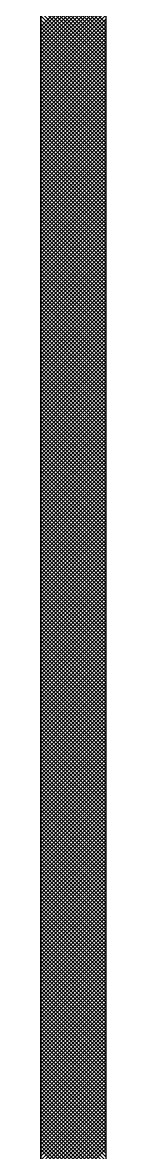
# Model space of a CAD drawing. Extents: x 0 to 119, y 0 to 84.
# Drawn here: x 12.681 to 12.921, y 54.682 to 58.826 of the extents above; entities that cross this region are included whole.
import ezdxf

# ---------------------------------------------------------------- set-up
doc = ezdxf.new("R2010")
doc.units = 0
doc.header["$MEASUREMENT"] = 0
for name, color, linetype in [('29', 9, 'CONTINUOUS'), ('3', 7, 'CONTINUOUS'), ('6', 178, 'CONTINUOUS')]:
    doc.layers.add(name, color=color, linetype=linetype)

msp = doc.modelspace()

# ---------------------------------------------------------------- linework, layer by layer
at = {"layer": '29', "color": 9, "linetype": 'Continuous'}
for p, q in [((12.6805, 59.062554), (12.9205, 58.822554)), ((12.6805, 58.812147), (12.9205, 59.052147)), ((12.6805, 59.048412), (12.9205, 58.808412)), ((12.6805, 58.798004), (12.9205, 59.038004)), ((12.6805, 59.03427), (12.9205, 58.79427)), ((12.6805, 58.783862), (12.9205, 59.023862)), ((12.6805, 59.020127), (12.9205, 58.780127)), ((12.6805, 58.76972), (12.9205, 59.00972)), ((12.6805, 59.005985), (12.9205, 58.765985)), ((12.6805, 58.755578), (12.9205, 58.995578)), ((12.6805, 58.991843), (12.9205, 58.751843)), ((12.6805, 58.741436), (12.9205, 58.981436)), ((12.6805, 58.977701), (12.9205, 58.737701)), ((12.6805, 58.727294), (12.9205, 58.967294)), ((12.6805, 58.963559), (12.9205, 58.723559)), ((12.6805, 58.713152), (12.9205, 58.953152)), ((12.6805, 58.949417), (12.9205, 58.709417)), ((12.6805, 58.699009), (12.9205, 58.939009)), ((12.6805, 58.935275), (12.9205, 58.695275)), ((12.6805, 58.684867), (12.9205, 58.924867)), ((12.6805, 58.921133), (12.9205, 58.681133)), ((12.6805, 58.670725), (12.9205, 58.910725)), ((12.6805, 58.90699), (12.9205, 58.66699)), ((12.6805, 58.656583), (12.9205, 58.896583)), ((12.6805, 58.892848), (12.9205, 58.652848)), ((12.6805, 58.642441), (12.9205, 58.882441)), ((12.6805, 58.878706), (12.9205, 58.638706)), ((12.6805, 58.628299), (12.9205, 58.868299)), ((12.6805, 58.864564), (12.9205, 58.624564)), ((12.6805, 58.614157), (12.9205, 58.854157)), ((12.6805, 58.850422), (12.9205, 58.610422)), ((12.6805, 58.600014), (12.9205, 58.840014)), ((12.6805, 58.83628), (12.9205, 58.59628)), ((12.6805, 58.585872), (12.9205, 58.825872)), ((12.6805, 58.822138), (12.9205, 58.582138)), ((12.6805, 58.57173), (12.9205, 58.81173)), ((12.6805, 58.807995), (12.9205, 58.567995)), ((12.6805, 58.557588), (12.9205, 58.797588)), ((12.6805, 58.793853), (12.9205, 58.553853)), ((12.6805, 58.543446), (12.9205, 58.783446)), ((12.6805, 58.779711), (12.9205, 58.539711)), ((12.6805, 58.529304), (12.9205, 58.769304)), ((12.6805, 58.765569), (12.9205, 58.525569)), ((12.6805, 58.515162), (12.9205, 58.755162)), ((12.6805, 58.751427), (12.9205, 58.511427)), ((12.6805, 58.50102), (12.9205, 58.74102)), ((12.6805, 58.737285), (12.9205, 58.497285)), ((12.6805, 58.486877), (12.9205, 58.726877)), ((12.6805, 58.723143), (12.9205, 58.483143)), ((12.6805, 58.472735), (12.9205, 58.712735)), ((12.6805, 58.709001), (12.9205, 58.469001)), ((12.6805, 58.458593), (12.9205, 58.698593)), ((12.6805, 58.694858), (12.9205, 58.454858)), ((12.6805, 58.444451), (12.9205, 58.684451)), ((12.6805, 58.680716), (12.9205, 58.440716)), ((12.6805, 58.430309), (12.9205, 58.670309)), ((12.6805, 58.666574), (12.9205, 58.426574)), ((12.6805, 58.416167), (12.9205, 58.656167)), ((12.6805, 58.652432), (12.9205, 58.412432)), ((12.6805, 58.402025), (12.9205, 58.642025)), ((12.6805, 58.63829), (12.9205, 58.39829)), ((12.6805, 58.387882), (12.9205, 58.627882)), ((12.6805, 58.624148), (12.9205, 58.384148)), ((12.6805, 58.37374), (12.9205, 58.61374)), ((12.6805, 58.610006), (12.9205, 58.370006)), ((12.6805, 58.359598), (12.9205, 58.599598)), ((12.6805, 58.595863), (12.9205, 58.355863)), ((12.6805, 58.345456), (12.9205, 58.585456)), ((12.6805, 58.581721), (12.9205, 58.341721)), ((12.6805, 58.331314), (12.9205, 58.571314)), ((12.6805, 58.567579), (12.9205, 58.327579)), ((12.6805, 58.317172), (12.9205, 58.557172)), ((12.6805, 58.553437), (12.9205, 58.313437)), ((12.6805, 58.30303), (12.9205, 58.54303)), ((12.6805, 58.539295), (12.9205, 58.299295)), ((12.6805, 58.288888), (12.9205, 58.528888)), ((12.6805, 58.525153), (12.9205, 58.285153)), ((12.6805, 58.274745), (12.9205, 58.514745)), ((12.6805, 58.511011), (12.9205, 58.271011)), ((12.6805, 58.260603), (12.9205, 58.500603)), ((12.6805, 58.496868), (12.9205, 58.256868)), ((12.6805, 58.246461), (12.9205, 58.486461)), ((12.6805, 58.482726), (12.9205, 58.242726)), ((12.6805, 58.232319), (12.9205, 58.472319)), ((12.6805, 58.468584), (12.9205, 58.228584)), ((12.6805, 58.218177), (12.9205, 58.458177)), ((12.6805, 58.454442), (12.9205, 58.214442)), ((12.6805, 58.204035), (12.9205, 58.444035)), ((12.6805, 58.4403), (12.9205, 58.2003)), ((12.6805, 58.189893), (12.9205, 58.429893)), ((12.6805, 58.426158), (12.9205, 58.186158)), ((12.6805, 58.17575), (12.9205, 58.41575)), ((12.6805, 58.412016), (12.9205, 58.172016)), ((12.6805, 58.161608), (12.9205, 58.401608)), ((12.6805, 58.397874), (12.9205, 58.157874)), ((12.6805, 58.147466), (12.9205, 58.387466)), ((12.6805, 58.383731), (12.9205, 58.143731)), ((12.6805, 58.133324), (12.9205, 58.373324)), ((12.6805, 58.369589), (12.9205, 58.129589)), ((12.6805, 58.119182), (12.9205, 58.359182)), ((12.6805, 58.355447), (12.9205, 58.115447)), ((12.6805, 58.10504), (12.9205, 58.34504)), ((12.6805, 58.341305), (12.9205, 58.101305)), ((12.6805, 58.090898), (12.9205, 58.330898)), ((12.6805, 58.327163), (12.9205, 58.087163)), ((12.6805, 58.076755), (12.9205, 58.316755)), ((12.6805, 58.313021), (12.9205, 58.073021)), ((12.6805, 58.062613), (12.9205, 58.302613)), ((12.6805, 58.298879), (12.9205, 58.058879)), ((12.6805, 58.048471), (12.9205, 58.288471)), ((12.6805, 58.284736), (12.9205, 58.044736)), ((12.6805, 58.034329), (12.9205, 58.274329)), ((12.6805, 58.270594), (12.9205, 58.030594)), ((12.6805, 58.020187), (12.9205, 58.260187)), ((12.6805, 58.256452), (12.9205, 58.016452)), ((12.6805, 58.006045), (12.9205, 58.246045)), ((12.6805, 58.24231), (12.9205, 58.00231)), ((12.6805, 57.991903), (12.9205, 58.231903)), ((12.6805, 58.228168), (12.9205, 57.988168)), ((12.6805, 57.977761), (12.9205, 58.217761)), ((12.6805, 58.214026), (12.9205, 57.974026)), ((12.6805, 57.963618), (12.9205, 58.203618)), ((12.6805, 58.199884), (12.9205, 57.959884)), ((12.6805, 57.949476), (12.9205, 58.189476)), ((12.6805, 58.185741), (12.9205, 57.945741)), ((12.6805, 57.935334), (12.9205, 58.175334)), ((12.6805, 58.171599), (12.9205, 57.931599)), ((12.6805, 57.921192), (12.9205, 58.161192)), ((12.6805, 58.157457), (12.9205, 57.917457)), ((12.6805, 57.90705), (12.9205, 58.14705)), ((12.6805, 58.143315), (12.9205, 57.903315)), ((12.6805, 57.892908), (12.9205, 58.132908)), ((12.6805, 58.129173), (12.9205, 57.889173)), ((12.6805, 57.878766), (12.9205, 58.118766)), ((12.6805, 58.115031), (12.9205, 57.875031)), ((12.6805, 57.864623), (12.9205, 58.104623)), ((12.6805, 58.100889), (12.9205, 57.860889)), ((12.6805, 57.850481), (12.9205, 58.090481)), ((12.6805, 58.086747), (12.9205, 57.846747)), ((12.6805, 57.836339), (12.9205, 58.076339)), ((12.6805, 58.072604), (12.9205, 57.832604)), ((12.6805, 57.822197), (12.9205, 58.062197)), ((12.6805, 58.058462), (12.9205, 57.818462)), ((12.6805, 57.808055), (12.9205, 58.048055)), ((12.6805, 58.04432), (12.9205, 57.80432)), ((12.6805, 57.793913), (12.9205, 58.033913)), ((12.6805, 58.030178), (12.9205, 57.790178)), ((12.6805, 57.779771), (12.9205, 58.019771)), ((12.6805, 58.016036), (12.9205, 57.776036)), ((12.6805, 57.765628), (12.9205, 58.005628)), ((12.6805, 58.001894), (12.9205, 57.761894)), ((12.6805, 57.751486), (12.9205, 57.991486)), ((12.6805, 57.987752), (12.9205, 57.747752)), ((12.6805, 57.737344), (12.9205, 57.977344)), ((12.6805, 57.973609), (12.9205, 57.733609)), ((12.6805, 57.723202), (12.9205, 57.963202)), ((12.6805, 57.959467), (12.9205, 57.719467)), ((12.6805, 57.70906), (12.9205, 57.94906)), ((12.6805, 57.945325), (12.9205, 57.705325)), ((12.6805, 57.694918), (12.9205, 57.934918)), ((12.6805, 57.931183), (12.9205, 57.691183)), ((12.6805, 57.680776), (12.9205, 57.920776)), ((12.6805, 57.917041), (12.9205, 57.677041)), ((12.6805, 57.666634), (12.9205, 57.906634)), ((12.6805, 57.902899), (12.9205, 57.662899)), ((12.6805, 57.652491), (12.9205, 57.892491)), ((12.6805, 57.888757), (12.9205, 57.648757)), ((12.6805, 57.638349), (12.9205, 57.878349)), ((12.6805, 57.874615), (12.9205, 57.634615)), ((12.6805, 57.624207), (12.9205, 57.864207)), ((12.6805, 57.860472), (12.9205, 57.620472)), ((12.6805, 57.610065), (12.9205, 57.850065)), ((12.6805, 57.84633), (12.9205, 57.60633)), ((12.6805, 57.595923), (12.9205, 57.835923)), ((12.6805, 57.832188), (12.9205, 57.592188)), ((12.6805, 57.581781), (12.9205, 57.821781)), ((12.6805, 57.818046), (12.9205, 57.578046)), ((12.6805, 57.567639), (12.9205, 57.807639)), ((12.6805, 57.803904), (12.9205, 57.563904)), ((12.6805, 57.553496), (12.9205, 57.793496)), ((12.6805, 57.789762), (12.9205, 57.549762)), ((12.6805, 57.539354), (12.9205, 57.779354)), ((12.6805, 57.77562), (12.9205, 57.53562)), ((12.6805, 57.525212), (12.9205, 57.765212)), ((12.6805, 57.761477), (12.9205, 57.521477)), ((12.6805, 57.51107), (12.9205, 57.75107)), ((12.6805, 57.747335), (12.9205, 57.507335)), ((12.6805, 57.496928), (12.9205, 57.736928)), ((12.6805, 57.733193), (12.9205, 57.493193)), ((12.6805, 57.482786), (12.9205, 57.722786)), ((12.6805, 57.719051), (12.9205, 57.479051)), ((12.6805, 57.468644), (12.9205, 57.708644)), ((12.6805, 57.704909), (12.9205, 57.464909)), ((12.6805, 57.454502), (12.9205, 57.694502)), ((12.6805, 57.690767), (12.9205, 57.450767)), ((12.6805, 57.440359), (12.9205, 57.680359)), ((12.6805, 57.676625), (12.9205, 57.436625)), ((12.6805, 57.426217), (12.9205, 57.666217)), ((12.6805, 57.662482), (12.9205, 57.422482)), ((12.6805, 57.412075), (12.9205, 57.652075)), ((12.6805, 57.64834), (12.9205, 57.40834)), ((12.6805, 57.397933), (12.9205, 57.637933)), ((12.6805, 57.634198), (12.9205, 57.394198)), ((12.6805, 57.383791), (12.9205, 57.623791)), ((12.6805, 57.620056), (12.9205, 57.380056)), ((12.6805, 57.369649), (12.9205, 57.609649)), ((12.6805, 57.605914), (12.9205, 57.365914)), ((12.6805, 57.355507), (12.9205, 57.595507)), ((12.6805, 57.591772), (12.9205, 57.351772)), ((12.6805, 57.341364), (12.9205, 57.581364)), ((12.6805, 57.57763), (12.9205, 57.33763)), ((12.6805, 57.327222), (12.9205, 57.567222)), ((12.6805, 57.563488), (12.9205, 57.323488)), ((12.6805, 57.31308), (12.9205, 57.55308)), ((12.6805, 57.549345), (12.9205, 57.309345)), ((12.6805, 57.298938), (12.9205, 57.538938)), ((12.6805, 57.535203), (12.9205, 57.295203)), ((12.6805, 57.284796), (12.9205, 57.524796)), ((12.6805, 57.521061), (12.9205, 57.281061)), ((12.6805, 57.270654), (12.9205, 57.510654)), ((12.6805, 57.506919), (12.9205, 57.266919)), ((12.6805, 57.256512), (12.9205, 57.496512)), ((12.6805, 57.492777), (12.9205, 57.252777)), ((12.6805, 57.242369), (12.9205, 57.482369)), ((12.6805, 57.478635), (12.9205, 57.238635)), ((12.6805, 57.228227), (12.9205, 57.468227)), ((12.6805, 57.464493), (12.9205, 57.224493)), ((12.6805, 57.214085), (12.9205, 57.454085)), ((12.6805, 57.45035), (12.9205, 57.21035)), ((12.6805, 57.199943), (12.9205, 57.439943)), ((12.6805, 57.436208), (12.9205, 57.196208)), ((12.6805, 57.185801), (12.9205, 57.425801)), ((12.6805, 57.422066), (12.9205, 57.182066)), ((12.6805, 57.171659), (12.9205, 57.411659)), ((12.6805, 57.407924), (12.9205, 57.167924)), ((12.6805, 57.157517), (12.9205, 57.397517)), ((12.6805, 57.393782), (12.9205, 57.153782)), ((12.6805, 57.143375), (12.9205, 57.383375)), ((12.6805, 57.37964), (12.9205, 57.13964)), ((12.6805, 57.129232), (12.9205, 57.369232)), ((12.6805, 57.365498), (12.9205, 57.125498)), ((12.6805, 57.11509), (12.9205, 57.35509)), ((12.6805, 57.351355), (12.9205, 57.111355)), ((12.6805, 57.100948), (12.9205, 57.340948)), ((12.6805, 57.337213), (12.9205, 57.097213)), ((12.6805, 57.086806), (12.9205, 57.326806)), ((12.6805, 57.323071), (12.9205, 57.083071)), ((12.6805, 57.072664), (12.9205, 57.312664)), ((12.6805, 57.308929), (12.9205, 57.068929)), ((12.6805, 57.058522), (12.9205, 57.298522)), ((12.6805, 57.294787), (12.9205, 57.054787)), ((12.6805, 57.04438), (12.9205, 57.28438)), ((12.6805, 57.280645), (12.9205, 57.040645)), ((12.6805, 57.030237), (12.9205, 57.270237)), ((12.6805, 57.266503), (12.9205, 57.026503)), ((12.6805, 57.016095), (12.9205, 57.256095)), ((12.6805, 57.252361), (12.9205, 57.012361)), ((12.6805, 57.001953), (12.9205, 57.241953)), ((12.6805, 57.238218), (12.9205, 56.998218)), ((12.6805, 56.987811), (12.9205, 57.227811)), ((12.6805, 57.224076), (12.9205, 56.984076)), ((12.6805, 56.973669), (12.9205, 57.213669)), ((12.6805, 57.209934), (12.9205, 56.969934)), ((12.6805, 56.959527), (12.9205, 57.199527)), ((12.6805, 57.195792), (12.9205, 56.955792)), ((12.6805, 56.945385), (12.9205, 57.185385)), ((12.6805, 57.18165), (12.9205, 56.94165)), ((12.6805, 56.931242), (12.9205, 57.171242)), ((12.6805, 57.167508), (12.9205, 56.927508)), ((12.6805, 56.9171), (12.9205, 57.1571)), ((12.6805, 57.153366), (12.9205, 56.913366)), ((12.6805, 56.902958), (12.9205, 57.142958)), ((12.6805, 57.139223), (12.9205, 56.899223)), ((12.6805, 56.888816), (12.9205, 57.128816)), ((12.6805, 57.125081), (12.9205, 56.885081)), ((12.6805, 56.874674), (12.9205, 57.114674)), ((12.6805, 57.110939), (12.9205, 56.870939)), ((12.6805, 56.860532), (12.9205, 57.100532)), ((12.6805, 57.096797), (12.9205, 56.856797)), ((12.6805, 56.84639), (12.9205, 57.08639)), ((12.6805, 57.082655), (12.9205, 56.842655)), ((12.6805, 56.832248), (12.9205, 57.072248)), ((12.6805, 57.068513), (12.9205, 56.828513)), ((12.6805, 56.818105), (12.9205, 57.058105)), ((12.6805, 57.054371), (12.9205, 56.814371)), ((12.6805, 56.803963), (12.9205, 57.043963)), ((12.6805, 57.040229), (12.9205, 56.800229)), ((12.6805, 56.789821), (12.9205, 57.029821)), ((12.6805, 57.026086), (12.9205, 56.786086)), ((12.6805, 56.775679), (12.9205, 57.015679)), ((12.6805, 57.011944), (12.9205, 56.771944)), ((12.6805, 56.761537), (12.9205, 57.001537)), ((12.6805, 56.997802), (12.9205, 56.757802)), ((12.6805, 56.747395), (12.9205, 56.987395)), ((12.6805, 56.98366), (12.9205, 56.74366)), ((12.6805, 56.733253), (12.9205, 56.973253)), ((12.6805, 56.969518), (12.9205, 56.729518)), ((12.6805, 56.71911), (12.9205, 56.95911)), ((12.6805, 56.955376), (12.9205, 56.715376)), ((12.6805, 56.704968), (12.9205, 56.944968)), ((12.6805, 56.941234), (12.9205, 56.701234)), ((12.6805, 56.690826), (12.9205, 56.930826)), ((12.6805, 56.927091), (12.9205, 56.687091)), ((12.6805, 56.676684), (12.9205, 56.916684)), ((12.6805, 56.912949), (12.9205, 56.672949)), ((12.6805, 56.662542), (12.9205, 56.902542)), ((12.6805, 56.898807), (12.9205, 56.658807)), ((12.6805, 56.6484), (12.9205, 56.8884)), ((12.6805, 56.884665), (12.9205, 56.644665)), ((12.6805, 56.634258), (12.9205, 56.874258)), ((12.6805, 56.870523), (12.9205, 56.630523)), ((12.6805, 56.620116), (12.9205, 56.860116)), ((12.6805, 56.856381), (12.9205, 56.616381)), ((12.6805, 56.605973), (12.9205, 56.845973)), ((12.6805, 56.842239), (12.9205, 56.602239)), ((12.6805, 56.591831), (12.9205, 56.831831)), ((12.6805, 56.828096), (12.9205, 56.588096)), ((12.6805, 56.577689), (12.9205, 56.817689)), ((12.6805, 56.813954), (12.9205, 56.573954)), ((12.6805, 56.563547), (12.9205, 56.803547)), ((12.6805, 56.799812), (12.9205, 56.559812)), ((12.6805, 56.549405), (12.9205, 56.789405)), ((12.6805, 56.78567), (12.9205, 56.54567)), ((12.6805, 56.535263), (12.9205, 56.775263)), ((12.6805, 56.771528), (12.9205, 56.531528)), ((12.6805, 56.521121), (12.9205, 56.761121)), ((12.6805, 56.757386), (12.9205, 56.517386)), ((12.6805, 56.506978), (12.9205, 56.746978)), ((12.6805, 56.743244), (12.9205, 56.503244)), ((12.6805, 56.492836), (12.9205, 56.732836)), ((12.6805, 56.729102), (12.9205, 56.489102)), ((12.6805, 56.478694), (12.9205, 56.718694)), ((12.6805, 56.714959), (12.9205, 56.474959)), ((12.6805, 56.464552), (12.9205, 56.704552)), ((12.6805, 56.700817), (12.9205, 56.460817)), ((12.6805, 56.45041), (12.9205, 56.69041)), ((12.6805, 56.686675), (12.9205, 56.446675)), ((12.6805, 56.436268), (12.9205, 56.676268)), ((12.6805, 56.672533), (12.9205, 56.432533)), ((12.6805, 56.422126), (12.9205, 56.662126)), ((12.6805, 56.658391), (12.9205, 56.418391)), ((12.6805, 56.407983), (12.9205, 56.647983)), ((12.6805, 56.644249), (12.9205, 56.404249)), ((12.6805, 56.393841), (12.9205, 56.633841)), ((12.6805, 56.630107), (12.9205, 56.390107)), ((12.6805, 56.379699), (12.9205, 56.619699)), ((12.6805, 56.615964), (12.9205, 56.375964)), ((12.6805, 56.365557), (12.9205, 56.605557)), ((12.6805, 56.601822), (12.9205, 56.361822)), ((12.6805, 56.351415), (12.9205, 56.591415)), ((12.6805, 56.58768), (12.9205, 56.34768)), ((12.6805, 56.337273), (12.9205, 56.577273)), ((12.6805, 56.573538), (12.9205, 56.333538)), ((12.6805, 56.323131), (12.9205, 56.563131)), ((12.6805, 56.559396), (12.9205, 56.319396)), ((12.6805, 56.308989), (12.9205, 56.548989)), ((12.6805, 56.545254), (12.9205, 56.305254)), ((12.6805, 56.294846), (12.9205, 56.534846)), ((12.6805, 56.531112), (12.9205, 56.291112)), ((12.6805, 56.280704), (12.9205, 56.520704)), ((12.6805, 56.516969), (12.9205, 56.276969)), ((12.6805, 56.266562), (12.9205, 56.506562)), ((12.6805, 56.502827), (12.9205, 56.262827)), ((12.6805, 56.25242), (12.9205, 56.49242)), ((12.6805, 56.488685), (12.9205, 56.248685)), ((12.6805, 56.238278), (12.9205, 56.478278)), ((12.6805, 56.474543), (12.9205, 56.234543)), ((12.6805, 56.224136), (12.9205, 56.464136)), ((12.6805, 56.460401), (12.9205, 56.220401)), ((12.6805, 56.209994), (12.9205, 56.449994)), ((12.6805, 56.446259), (12.9205, 56.206259)), ((12.6805, 56.195851), (12.9205, 56.435851)), ((12.6805, 56.432117), (12.9205, 56.192117)), ((12.6805, 56.181709), (12.9205, 56.421709)), ((12.6805, 56.417975), (12.9205, 56.177975)), ((12.6805, 56.167567), (12.9205, 56.407567)), ((12.6805, 56.403832), (12.9205, 56.163832)), ((12.6805, 56.153425), (12.9205, 56.393425)), ((12.6805, 56.38969), (12.9205, 56.14969)), ((12.6805, 56.139283), (12.9205, 56.379283)), ((12.6805, 56.375548), (12.9205, 56.135548)), ((12.6805, 56.125141), (12.9205, 56.365141)), ((12.6805, 56.361406), (12.9205, 56.121406)), ((12.6805, 56.110999), (12.9205, 56.350999)), ((12.6805, 56.347264), (12.9205, 56.107264)), ((12.6805, 56.096856), (12.9205, 56.336856)), ((12.6805, 56.333122), (12.9205, 56.093122)), ((12.6805, 56.082714), (12.9205, 56.322714)), ((12.6805, 56.31898), (12.9205, 56.07898)), ((12.6805, 56.068572), (12.9205, 56.308572)), ((12.6805, 56.304837), (12.9205, 56.064837)), ((12.6805, 56.05443), (12.9205, 56.29443)), ((12.6805, 56.290695), (12.9205, 56.050695)), ((12.6805, 56.040288), (12.9205, 56.280288)), ((12.6805, 56.276553), (12.9205, 56.036553)), ((12.6805, 56.026146), (12.9205, 56.266146)), ((12.6805, 56.262411), (12.9205, 56.022411)), ((12.6805, 56.012004), (12.9205, 56.252004)), ((12.6805, 56.248269), (12.9205, 56.008269)), ((12.6805, 55.997862), (12.9205, 56.237862)), ((12.6805, 56.234127), (12.9205, 55.994127)), ((12.6805, 55.983719), (12.9205, 56.223719)), ((12.6805, 56.219985), (12.9205, 55.979985)), ((12.6805, 55.969577), (12.9205, 56.209577)), ((12.6805, 56.205843), (12.9205, 55.965843)), ((12.6805, 55.955435), (12.9205, 56.195435)), ((12.6805, 56.1917), (12.9205, 55.9517)), ((12.6805, 55.941293), (12.9205, 56.181293)), ((12.6805, 56.177558), (12.9205, 55.937558)), ((12.6805, 55.927151), (12.9205, 56.167151)), ((12.6805, 56.163416), (12.9205, 55.923416)), ((12.6805, 55.913009), (12.9205, 56.153009)), ((12.6805, 56.149274), (12.9205, 55.909274)), ((12.6805, 55.898867), (12.9205, 56.138867)), ((12.6805, 56.135132), (12.9205, 55.895132)), ((12.6805, 55.884724), (12.9205, 56.124724)), ((12.6805, 56.12099), (12.9205, 55.88099)), ((12.6805, 55.870582), (12.9205, 56.110582)), ((12.6805, 56.106848), (12.9205, 55.866848)), ((12.6805, 55.85644), (12.9205, 56.09644)), ((12.6805, 56.092705), (12.9205, 55.852705)), ((12.6805, 55.842298), (12.9205, 56.082298)), ((12.6805, 56.078563), (12.9205, 55.838563)), ((12.6805, 55.828156), (12.9205, 56.068156)), ((12.6805, 56.064421), (12.9205, 55.824421)), ((12.6805, 55.814014), (12.9205, 56.054014)), ((12.6805, 56.050279), (12.9205, 55.810279)), ((12.6805, 55.799872), (12.9205, 56.039872)), ((12.6805, 56.036137), (12.9205, 55.796137)), ((12.6805, 55.78573), (12.9205, 56.02573)), ((12.6805, 56.021995), (12.9205, 55.781995)), ((12.6805, 55.771587), (12.9205, 56.011587)), ((12.6805, 56.007853), (12.9205, 55.767853)), ((12.6805, 55.757445), (12.9205, 55.997445)), ((12.6805, 55.99371), (12.9205, 55.75371)), ((12.6805, 55.743303), (12.9205, 55.983303)), ((12.6805, 55.979568), (12.9205, 55.739568)), ((12.6805, 55.729161), (12.9205, 55.969161)), ((12.6805, 55.965426), (12.9205, 55.725426)), ((12.6805, 55.715019), (12.9205, 55.955019)), ((12.6805, 55.951284), (12.9205, 55.711284)), ((12.6805, 55.700877), (12.9205, 55.940877)), ((12.6805, 55.937142), (12.9205, 55.697142)), ((12.6805, 55.686735), (12.9205, 55.926735)), ((12.6805, 55.923), (12.9205, 55.683)), ((12.6805, 55.672592), (12.9205, 55.912592)), ((12.6805, 55.908858), (12.9205, 55.668858)), ((12.6805, 55.65845), (12.9205, 55.89845)), ((12.6805, 55.894716), (12.9205, 55.654716)), ((12.6805, 55.644308), (12.9205, 55.884308)), ((12.6805, 55.880573), (12.9205, 55.640573)), ((12.6805, 55.630166), (12.9205, 55.870166)), ((12.6805, 55.866431), (12.9205, 55.626431)), ((12.6805, 55.616024), (12.9205, 55.856024)), ((12.6805, 55.852289), (12.9205, 55.612289)), ((12.6805, 55.601882), (12.9205, 55.841882)), ((12.6805, 55.838147), (12.9205, 55.598147)), ((12.6805, 55.58774), (12.9205, 55.82774)), ((12.6805, 55.824005), (12.9205, 55.584005)), ((12.6805, 55.573597), (12.9205, 55.813597)), ((12.6805, 55.809863), (12.9205, 55.569863)), ((12.6805, 55.559455), (12.9205, 55.799455)), ((12.6805, 55.795721), (12.9205, 55.555721)), ((12.6805, 55.545313), (12.9205, 55.785313)), ((12.6805, 55.781578), (12.9205, 55.541578)), ((12.6805, 55.531171), (12.9205, 55.771171)), ((12.6805, 55.767436), (12.9205, 55.527436)), ((12.6805, 55.517029), (12.9205, 55.757029)), ((12.6805, 55.753294), (12.9205, 55.513294)), ((12.6805, 55.502887), (12.9205, 55.742887)), ((12.6805, 55.739152), (12.9205, 55.499152)), ((12.6805, 55.488745), (12.9205, 55.728745)), ((12.6805, 55.72501), (12.9205, 55.48501)), ((12.6805, 55.474603), (12.9205, 55.714603)), ((12.6805, 55.710868), (12.9205, 55.470868)), ((12.6805, 55.46046), (12.9205, 55.70046)), ((12.6805, 55.696726), (12.9205, 55.456726)), ((12.6805, 55.446318), (12.9205, 55.686318)), ((12.6805, 55.682583), (12.9205, 55.442583)), ((12.6805, 55.432176), (12.9205, 55.672176)), ((12.6805, 55.668441), (12.9205, 55.428441)), ((12.6805, 55.418034), (12.9205, 55.658034)), ((12.6805, 55.654299), (12.9205, 55.414299)), ((12.6805, 55.403892), (12.9205, 55.643892)), ((12.6805, 55.640157), (12.9205, 55.400157)), ((12.6805, 55.38975), (12.9205, 55.62975)), ((12.6805, 55.626015), (12.9205, 55.386015)), ((12.6805, 55.375608), (12.9205, 55.615608)), ((12.6805, 55.611873), (12.9205, 55.371873)), ((12.6805, 55.361465), (12.9205, 55.601465)), ((12.6805, 55.597731), (12.9205, 55.357731)), ((12.6805, 55.347323), (12.9205, 55.587323)), ((12.6805, 55.583589), (12.9205, 55.343589)), ((12.6805, 55.333181), (12.9205, 55.573181)), ((12.6805, 55.569446), (12.9205, 55.329446)), ((12.6805, 55.319039), (12.9205, 55.559039)), ((12.6805, 55.555304), (12.9205, 55.315304)), ((12.6805, 55.304897), (12.9205, 55.544897)), ((12.6805, 55.541162), (12.9205, 55.301162)), ((12.6805, 55.290755), (12.9205, 55.530755)), ((12.6805, 55.52702), (12.9205, 55.28702)), ((12.6805, 55.276613), (12.9205, 55.516613)), ((12.6805, 55.512878), (12.9205, 55.272878)), ((12.6805, 55.26247), (12.9205, 55.50247)), ((12.6805, 55.498736), (12.9205, 55.258736)), ((12.6805, 55.248328), (12.9205, 55.488328)), ((12.6805, 55.484594), (12.9205, 55.244594)), ((12.6805, 55.234186), (12.9205, 55.474186)), ((12.6805, 55.470451), (12.9205, 55.230451)), ((12.6805, 55.220044), (12.9205, 55.460044)), ((12.6805, 55.456309), (12.9205, 55.216309)), ((12.6805, 55.205902), (12.9205, 55.445902)), ((12.6805, 55.442167), (12.9205, 55.202167)), ((12.6805, 55.19176), (12.9205, 55.43176)), ((12.6805, 55.428025), (12.9205, 55.188025)), ((12.6805, 55.177618), (12.9205, 55.417618)), ((12.6805, 55.413883), (12.9205, 55.173883)), ((12.6805, 55.163476), (12.9205, 55.403476)), ((12.6805, 55.399741), (12.9205, 55.159741)), ((12.6805, 55.149333), (12.9205, 55.389333)), ((12.6805, 55.385599), (12.9205, 55.145599)), ((12.6805, 55.135191), (12.9205, 55.375191)), ((12.6805, 55.371457), (12.9205, 55.131457)), ((12.6805, 55.121049), (12.9205, 55.361049)), ((12.6805, 55.357314), (12.9205, 55.117314)), ((12.6805, 55.106907), (12.9205, 55.346907)), ((12.6805, 55.343172), (12.9205, 55.103172)), ((12.6805, 55.092765), (12.9205, 55.332765)), ((12.6805, 55.32903), (12.9205, 55.08903)), ((12.6805, 55.078623), (12.9205, 55.318623)), ((12.6805, 55.314888), (12.9205, 55.074888)), ((12.6805, 55.064481), (12.9205, 55.304481)), ((12.6805, 55.300746), (12.9205, 55.060746)), ((12.6805, 55.050338), (12.9205, 55.290338)), ((12.6805, 55.286604), (12.9205, 55.046604)), ((12.6805, 55.036196), (12.9205, 55.276196)), ((12.6805, 55.272462), (12.9205, 55.032462)), ((12.6805, 55.022054), (12.9205, 55.262054)), ((12.6805, 55.258319), (12.9205, 55.018319)), ((12.6805, 55.007912), (12.9205, 55.247912)), ((12.6805, 55.244177), (12.9205, 55.004177)), ((12.6805, 54.99377), (12.9205, 55.23377)), ((12.6805, 55.230035), (12.9205, 54.990035)), ((12.6805, 54.979628), (12.9205, 55.219628)), ((12.6805, 55.215893), (12.9205, 54.975893)), ((12.6805, 54.965486), (12.9205, 55.205486)), ((12.6805, 55.201751), (12.9205, 54.961751)), ((12.6805, 54.951343), (12.9205, 55.191343)), ((12.6805, 55.187609), (12.9205, 54.947609)), ((12.6805, 54.937201), (12.9205, 55.177201)), ((12.6805, 55.173467), (12.9205, 54.933467)), ((12.6805, 54.923059), (12.9205, 55.163059)), ((12.6805, 55.159324), (12.9205, 54.919324)), ((12.6805, 54.908917), (12.9205, 55.148917)), ((12.6805, 55.145182), (12.9205, 54.905182)), ((12.6805, 54.894775), (12.9205, 55.134775)), ((12.6805, 55.13104), (12.9205, 54.89104)), ((12.6805, 54.880633), (12.9205, 55.120633)), ((12.6805, 55.116898), (12.9205, 54.876898)), ((12.6805, 54.866491), (12.9205, 55.106491)), ((12.6805, 55.102756), (12.9205, 54.862756)), ((12.6805, 54.852349), (12.9205, 55.092349)), ((12.6805, 55.088614), (12.9205, 54.848614)), ((12.6805, 54.838206), (12.9205, 55.078206)), ((12.6805, 55.074472), (12.9205, 54.834472)), ((12.6805, 54.824064), (12.9205, 55.064064)), ((12.6805, 55.06033), (12.9205, 54.82033)), ((12.6805, 54.809922), (12.9205, 55.049922)), ((12.6805, 55.046187), (12.9205, 54.806187)), ((12.6805, 54.79578), (12.9205, 55.03578)), ((12.6805, 55.032045), (12.9205, 54.792045)), ((12.6805, 54.781638), (12.9205, 55.021638)), ((12.6805, 55.017903), (12.9205, 54.777903)), ((12.6805, 54.767496), (12.9205, 55.007496)), ((12.6805, 55.003761), (12.9205, 54.763761)), ((12.6805, 54.753354), (12.9205, 54.993354)), ((12.6805, 54.989619), (12.9205, 54.749619)), ((12.6805, 54.739211), (12.9205, 54.979211)), ((12.6805, 54.975477), (12.9205, 54.735477)), ((12.6805, 54.725069), (12.9205, 54.965069)), ((12.6805, 54.961335), (12.9205, 54.721335)), ((12.6805, 54.710927), (12.9205, 54.950927)), ((12.6805, 54.947192), (12.9205, 54.707192)), ((12.6805, 54.696785), (12.9205, 54.936785)), ((12.6805, 54.93305), (12.9205, 54.69305)), ((12.6805, 54.682643), (12.9205, 54.922643)), ((12.6805, 54.918908), (12.9205, 54.678908)), ((12.6805, 54.668501), (12.9205, 54.908501)), ((12.6805, 54.904766), (12.9205, 54.664766)), ((12.6805, 54.654359), (12.9205, 54.894359)), ((12.6805, 54.890624), (12.9205, 54.650624)), ((12.6805, 54.640217), (12.9205, 54.880217)), ((12.6805, 54.876482), (12.9205, 54.636482)), ((12.6805, 54.626074), (12.9205, 54.866074)), ((12.6805, 54.86234), (12.9205, 54.62234)), ((12.6805, 54.611932), (12.9205, 54.851932)), ((12.6805, 54.848197), (12.9205, 54.608197)), ((12.6805, 54.59779), (12.9205, 54.83779)), ((12.6805, 54.834055), (12.9205, 54.594055)), ((12.6805, 54.583648), (12.9205, 54.823648)), ((12.6805, 54.819913), (12.9205, 54.579913)), ((12.6805, 54.569506), (12.9205, 54.809506)), ((12.6805, 54.805771), (12.9205, 54.565771)), ((12.6805, 54.555364), (12.9205, 54.795364)), ((12.6805, 54.791629), (12.9205, 54.551629)), ((12.6805, 54.541222), (12.9205, 54.781222)), ((12.6805, 54.777487), (12.9205, 54.537487)), ((12.6805, 54.527079), (12.9205, 54.767079)), ((12.6805, 54.763345), (12.9205, 54.523345)), ((12.6805, 54.512937), (12.9205, 54.752937)), ((12.6805, 54.749203), (12.9205, 54.509203)), ((12.6805, 54.498795), (12.9205, 54.738795)), ((12.6805, 54.73506), (12.9205, 54.49506)), ((12.6805, 54.484653), (12.9205, 54.724653)), ((12.6805, 54.720918), (12.9205, 54.480918)), ((12.6805, 54.470511), (12.9205, 54.710511)), ((12.6805, 54.706776), (12.9205, 54.466776)), ((12.6805, 54.456369), (12.9205, 54.696369)), ((12.6805, 54.692634), (12.9205, 54.452634))]:
    msp.add_line(p, q, dxfattribs=at)
msp.add_lwpolyline([(12.9205, 60.189943), (12.6805, 60.189943), (12.6805, 53.969893), (12.9205, 53.969893), (12.9205, 60.189943)], dxfattribs=at)
at = {"layer": '3', "color": 7, "linetype": 'Continuous'}
msp.add_line((12.6805, 33.255544), (12.6805, 76.943834), dxfattribs=at)
at = {"layer": '6', "color": 178, "linetype": 'Continuous'}
for p, q in [((12.6805, 60.569943), (12.6805, 53.969893)), ((12.9205, 53.969893), (12.9205, 60.189943))]:
    msp.add_line(p, q, dxfattribs=at)

doc.saveas('drawing.dxf')
